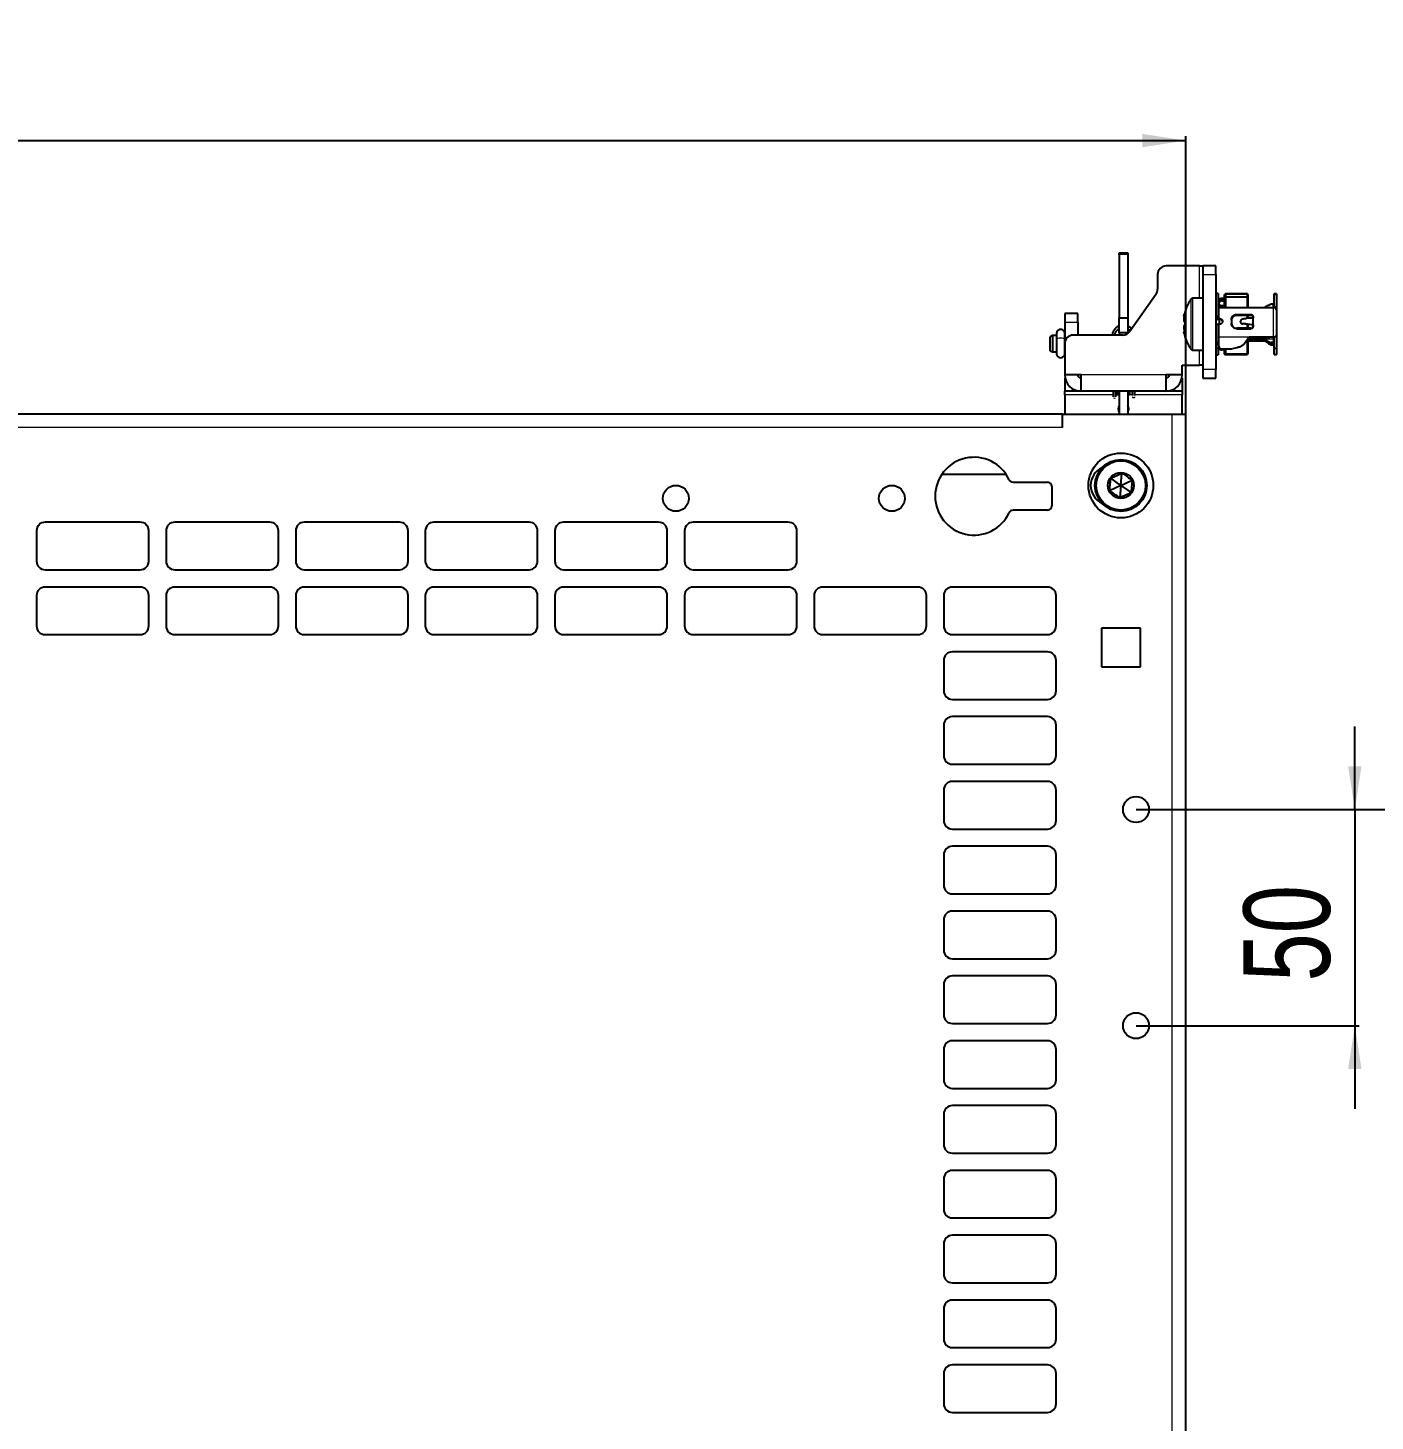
# Model space of a CAD drawing. Header units: millimetres. Extents: x -824 to 1032, y 378 to 1984.
# Drawn here: x -301 to 10.8, y 1591.1 to 1913.5 of the extents above; entities that cross this region are included whole.
import ezdxf

# ---------------------------------------------------------------- set-up
doc = ezdxf.new("R2010")
doc.units = ezdxf.units.MM
doc.layers.add('FORMAT', color=7, linetype='Continuous')
doc.styles.add('SLDTEXTSTYLE0', font='TXT', dxfattribs={"width": 0.75})
doc.dimstyles.new('SLDDIMSTYLE0', dxfattribs={"dimtxt": 20, "dimasz": 10, "dimexe": 0, "dimexo": 0.0625, "dimgap": 5, "dimtad": 2, "dimdec": 1, "dimrnd": 1e-09, "dimzin": 12, "dimdsep": 46, "dimtxsty": 'SLDTEXTSTYLE0', "dimsah": 1, "dimcen": 0.09, "dimadec": 0, "dimazin": 3, "dimtfac": 1, "dimtofl": 0, "dimtmove": 0, "dimatfit": 3, "dimfxl": 0, "dimfrac": 2, "dimtolj": 1, "dimtzin": 12, "dimarcsym": 0})
doc.dimstyles.new('SLDDIMSTYLE1', dxfattribs={"dimtxt": 20, "dimasz": 10, "dimexe": 0, "dimexo": 0.0625, "dimgap": 5, "dimtad": 2, "dimdec": 1, "dimrnd": 1e-09, "dimzin": 12, "dimdsep": 46, "dimtxsty": 'SLDTEXTSTYLE0', "dimsah": 1, "dimcen": 0.09, "dimadec": 0, "dimazin": 3, "dimtfac": 1, "dimtmove": 0, "dimatfit": 0, "dimfxl": 0, "dimfrac": 2, "dimtolj": 1, "dimtzin": 12, "dimarcsym": 0})

# ---------------------------------------------------------------- blocks, each defined once
blk = doc.blocks.new('_D_1')
at = {"layer": 'FORMAT'}
for p, q in [((-719.03, 1824.1), (-719.03, 1888.39)), ((-719.03, 1887.39), (-33.03, 1887.39)), ((-33.03, 1824.1), (-33.03, 1888.39))]:
    blk.add_line(p, q, dxfattribs=at)
for points in [[(-719.03, 1887.39), (-709.03, 1885.85), (-709.03, 1888.92)], [(-33.03, 1887.39), (-43.03, 1888.92), (-43.03, 1885.85)]]:
    blk.add_solid(points, dxfattribs=at)
at = {"layer": 'FORMAT', "insert": (-398.2, 1913.17), "char_height": 20, "attachment_point": 1, "style": 'SLDTEXTSTYLE0'}
blk.add_mtext('686', dxfattribs=at)
blk = doc.blocks.new('_D_2')
at = {"layer": 'FORMAT'}
for p, q in [((-44.52, 1732.59), (39.12, 1732.59)), ((38.12, 1732.59), (38.12, 632.59)), ((-44.52, 632.59), (39.12, 632.59))]:
    blk.add_line(p, q, dxfattribs=at)
for points in [[(38.12, 1732.59), (36.58, 1722.59), (39.66, 1722.59)], [(38.12, 632.59), (39.66, 642.59), (36.58, 642.59)]]:
    blk.add_solid(points, dxfattribs=at)
at = {"layer": 'FORMAT', "insert": (12.34, 1153.03), "char_height": 20, "attachment_point": 1, "rotation": 90, "style": 'SLDTEXTSTYLE0'}
blk.add_mtext('1100', dxfattribs=at)
blk = doc.blocks.new('_D_3')
at = {"layer": 'FORMAT'}
for p, q in [((6.12, 1732.59), (6.12, 1751.82)), ((-44.52, 1732.59), (7.12, 1732.59)), ((6.12, 1732.59), (6.12, 1682.59)), ((-44.52, 1682.59), (7.12, 1682.59)), ((6.12, 1682.59), (6.12, 1663.36))]:
    blk.add_line(p, q, dxfattribs=at)
for points in [[(6.12, 1732.59), (7.66, 1742.59), (4.58, 1742.59)], [(6.12, 1682.59), (4.58, 1672.59), (7.66, 1672.59)]]:
    blk.add_solid(points, dxfattribs=at)
at = {"layer": 'FORMAT', "insert": (-19.66, 1692.81), "char_height": 20, "attachment_point": 1, "rotation": 90, "style": 'SLDTEXTSTYLE0'}
blk.add_mtext('50', dxfattribs=at)

msp = doc.modelspace()

# ---------------------------------------------------------------- linework, layer by layer
at = {"color": 7, "linetype": 'Continuous', "lineweight": 25}
for p, q in [((-48.43, 1861.39), (-46.43, 1861.39)), ((-48.43, 1861.02), (-48.43, 1861.39)), ((-48.43, 1861.02), (-48.43, 1846.39)), ((-46.43, 1861.39), (-46.43, 1861.02)), ((-46.43, 1861.02), (-46.43, 1846.39)), ((-29.83, 1858.39), (-37.53, 1858.39)), ((-29.83, 1858.39), (-29.03, 1858.39)), ((-29.03, 1858.39), (-29.03, 1856.39)), ((-26.03, 1858.39), (-29.03, 1858.39)), ((-26.03, 1856.39), (-26.03, 1858.39)), ((-39.53, 1856.39), (-39.53, 1853.02)), ((-29.03, 1856.39), (-29.03, 1834.39)), ((-26.03, 1856.39), (-26.03, 1834.39)), ((-39.89, 1851.87), (-45.93, 1843.24)), ((-29.03, 1850.89), (-31.36, 1850.89)), ((-25.53, 1851.99), (-26.03, 1851.99)), ((-25.53, 1851.99), (-25.53, 1846.75)), ((-24.03, 1850.83), (-24.58, 1850.83)), ((-24.03, 1850.61), (-24.58, 1850.61)), ((-23.83, 1851.89), (-24.03, 1851.77)), ((-24.03, 1851.15), (-24.03, 1851.77)), ((-23.83, 1851.22), (-24.03, 1851.15)), ((-24.03, 1848.74), (-24.03, 1851.15)), ((-18.75, 1851.89), (-23.83, 1851.89)), ((-23.83, 1851.89), (-23.83, 1851.22)), ((-23.83, 1851.89), (-18.75, 1851.89)), ((-23.83, 1851.22), (-23.83, 1848.74)), ((-23.83, 1851.22), (-18.75, 1851.22)), ((-18.63, 1851.69), (-18.75, 1851.89)), ((-18.75, 1851.22), (-18.75, 1851.89)), ((-18.75, 1848.74), (-18.75, 1851.22)), ((-18.63, 1851.1), (-18.75, 1851.22)), ((-18.63, 1851.69), (-18.63, 1851.1)), ((-18.63, 1851.1), (-18.63, 1848.74)), ((-12.03, 1851.89), (-12.53, 1851.89)), ((-12.53, 1851.88), (-12.53, 1851.89)), ((-12.53, 1851.88), (-12.03, 1851.88)), ((-12.53, 1848.95), (-12.53, 1851.88)), ((-12.03, 1851.89), (-12.03, 1851.88)), ((-12.03, 1851.88), (-12.03, 1848.95)), ((-58.03, 1847.39), (-61.03, 1847.39)), ((-61.03, 1847.39), (-61.03, 1845.39)), ((-58.03, 1845.39), (-58.03, 1847.39)), ((-25.48, 1848.81), (-25.29, 1848.74)), ((-25.33, 1850.01), (-25.33, 1850.33)), ((-25.33, 1849.71), (-25.33, 1850.01)), ((-25.33, 1849.71), (-25.33, 1849.33)), ((-25.33, 1848.74), (-14.73, 1848.74)), ((-24.03, 1849.04), (-25.23, 1849.04)), ((-25.23, 1848.74), (-25.23, 1849.04)), ((-24.58, 1850.31), (-24.03, 1850.31)), ((-18.63, 1848.84), (-18.55, 1848.74)), ((-14.73, 1848.74), (-12.73, 1848.74)), ((-13.23, 1849.62), (-12.73, 1849.62)), ((-12.53, 1848.95), (-12.03, 1848.95)), ((-12.53, 1848.73), (-12.53, 1848.95)), ((-12.03, 1848.95), (-12.03, 1848.19)), ((-12.03, 1848.19), (-12.03, 1842.37)), ((-61.03, 1845.39), (-61.03, 1840.39)), ((-58.03, 1845.39), (-58.03, 1842.39)), ((-48.43, 1846.39), (-46.43, 1846.39)), ((-48.43, 1842.89), (-48.43, 1846.39)), ((-46.43, 1846.39), (-46.43, 1842.89)), ((-26.03, 1846.75), (-25.53, 1846.75)), ((-26.03, 1844.91), (-25.53, 1844.91)), ((-25.53, 1846.21), (-25.53, 1846.75)), ((-25.53, 1844.91), (-25.53, 1840.58)), ((-25.08, 1846.16), (-25.33, 1846.16)), ((-25.08, 1846.03), (-25.33, 1846.03)), ((-25.08, 1844.9), (-25.33, 1844.9)), ((-25.23, 1844.9), (-25.23, 1846.03)), ((-24.53, 1845.62), (-24.53, 1845.45)), ((-22.43, 1846.01), (-22.43, 1845.06)), ((-21.23, 1847.14), (-17.93, 1847.14)), ((-17.93, 1846.91), (-21.23, 1846.91)), ((-20.36, 1845.47), (-20.36, 1845.51)), ((-20.03, 1845.02), (-19.79, 1844.96)), ((-19.7, 1844.95), (-19.79, 1844.97)), ((-18.75, 1846.25), (-18.75, 1846.91)), ((-18.75, 1843.96), (-18.75, 1844.88)), ((-18.63, 1846.91), (-18.63, 1846.27)), ((-18.63, 1844.87), (-18.63, 1843.96)), ((-17.43, 1846.69), (-17.43, 1846.32)), ((-17.43, 1844.74), (-17.43, 1846.32)), ((-17.43, 1844.74), (-17.43, 1844.35)), ((-63.88, 1842.29), (-64.38, 1842)), ((-64.38, 1838.77), (-64.38, 1842)), ((-62.93, 1842.29), (-63.88, 1842.29)), ((-63.88, 1842.29), (-63.88, 1838.49)), ((-62.93, 1842.76), (-62.93, 1841.38)), ((-62.93, 1841.38), (-62.93, 1838.06)), ((-61.03, 1841.38), (-61.03, 1842.76)), ((-61.03, 1842.29), (-61.03, 1842.29)), ((-61.03, 1838.06), (-61.03, 1841.38)), ((-47.57, 1842.39), (-59.03, 1842.39)), ((-50, 1842.48), (-50, 1842.39)), ((-49.4, 1842.39), (-49.4, 1842.49)), ((-46.43, 1842.89), (-48.43, 1842.89)), ((-48.43, 1842.89), (-48.43, 1842.39)), ((-46.43, 1842.89), (-46.43, 1842.74)), ((-33.43, 1843.03), (-33.45, 1843.03)), ((-25.53, 1841.39), (-25.33, 1841.43)), ((-25.5, 1841.89), (-25.33, 1841.89)), ((-25.33, 1839.76), (-25.33, 1841.95)), ((-17.93, 1843.96), (-21.23, 1843.96)), ((-21.23, 1843.85), (-17.93, 1843.85)), ((-19.48, 1840.36), (-18.33, 1841.95)), ((-18.95, 1841.09), (-18.75, 1841.09)), ((-18.75, 1841.09), (-18.75, 1841.38)), ((-18.75, 1841.09), (-18.63, 1841.23)), ((-18.75, 1838.01), (-18.75, 1841.09)), ((-18.63, 1841.53), (-18.63, 1841.23)), ((-14.73, 1841.43), (-18.63, 1841.43)), ((-18.63, 1841.23), (-18.63, 1838.18)), ((-18.63, 1841.03), (-14.73, 1841.03)), ((-18.63, 1840.93), (-18.55, 1841.03)), ((-18.37, 1841.89), (-13.53, 1841.89)), ((-18.33, 1841.95), (-12.73, 1841.95)), ((-14.73, 1841.43), (-14.73, 1841.03)), ((-13.53, 1841.89), (-13.47, 1841.95)), ((-13.53, 1841.89), (-13.53, 1841.95)), ((-12.73, 1840.64), (-12.73, 1840.88)), ((-12.53, 1839.34), (-12.53, 1841.97)), ((-12.05, 1842.27), (-12.03, 1842.27)), ((-12.03, 1842.37), (-12.03, 1842.27)), ((-12.03, 1842.27), (-12.03, 1839.34)), ((-64.38, 1838.77), (-63.88, 1838.49)), ((-63.88, 1838.49), (-62.93, 1838.49)), ((-61.03, 1840.39), (-61.03, 1833.19)), ((-61.03, 1838.49), (-61.03, 1838.49)), ((-31.36, 1838.89), (-29.03, 1838.89)), ((-25.53, 1840.58), (-26.03, 1840.58)), ((-25.53, 1839.27), (-26.03, 1839.27)), ((-26.03, 1837.79), (-25.53, 1837.79)), ((-25.53, 1840.58), (-25.53, 1839.27)), ((-25.53, 1839.27), (-25.53, 1837.79)), ((-25.33, 1839.44), (-25.33, 1839.76)), ((-22.43, 1839.16), (-24.58, 1839.16)), ((-24.03, 1838.94), (-24.58, 1838.94)), ((-24.03, 1838.1), (-24.03, 1839.16)), ((-24.03, 1838.1), (-23.83, 1838.01)), ((-24.03, 1838), (-24.03, 1838.1)), ((-24.03, 1838), (-23.83, 1837.89)), ((-23.83, 1839.16), (-23.83, 1838.01)), ((-23.83, 1838.01), (-18.75, 1838.01)), ((-23.83, 1838.01), (-23.83, 1837.89)), ((-23.83, 1837.89), (-18.75, 1837.89)), ((-23.83, 1837.89), (-18.75, 1837.89)), ((-18.75, 1838.01), (-18.63, 1838.18)), ((-18.75, 1837.89), (-18.63, 1838.09)), ((-18.75, 1837.89), (-18.75, 1838.01)), ((-18.63, 1838.18), (-18.63, 1838.09)), ((-13.23, 1840.64), (-13.23, 1840.15)), ((-12.73, 1840.64), (-13.23, 1840.64)), ((-13.23, 1840.15), (-12.73, 1840.15)), ((-12.73, 1840.15), (-12.73, 1840.64)), ((-12.53, 1839.34), (-12.03, 1839.34)), ((-12.53, 1837.89), (-12.53, 1839.34)), ((-12.53, 1837.89), (-12.03, 1837.89)), ((-12.53, 1837.89), (-12.03, 1837.89)), ((-12.53, 1837.89), (-12.53, 1837.89)), ((-12.03, 1839.34), (-12.03, 1837.89)), ((-12.03, 1837.89), (-12.03, 1837.89)), ((-33.83, 1835.39), (-29.83, 1835.39)), ((-33.83, 1833.19), (-33.83, 1835.39)), ((-29.03, 1835.39), (-29.83, 1835.39)), ((-29.03, 1834.39), (-29.03, 1832.39)), ((-26.03, 1832.39), (-26.03, 1834.39)), ((-57.23, 1833.19), (-61.03, 1833.19)), ((-61.03, 1832.39), (-61.03, 1829.39)), ((-61.03, 1832.39), (-60.94, 1832.39)), ((-57.23, 1829.39), (-57.23, 1833.19)), ((-33.83, 1833.19), (-37.63, 1833.19)), ((-37.63, 1833.19), (-37.63, 1829.39)), ((-33.92, 1832.39), (-33.83, 1832.39)), ((-33.83, 1832.39), (-33.83, 1829.39)), ((-29.03, 1832.39), (-26.03, 1832.39)), ((-57.23, 1829.39), (-61.03, 1829.39)), ((-61.03, 1828.59), (-61.03, 1829.39)), ((-61.03, 1828.59), (-61.03, 1824.09)), ((-48.93, 1829.39), (-57.23, 1829.39)), ((-49.82, 1829.39), (-49.8, 1828.12)), ((-49.2, 1828.13), (-49.22, 1829.39)), ((-45.93, 1829.39), (-48.93, 1829.39)), ((-48.93, 1829.39), (-48.93, 1828.59)), ((-48.43, 1828.59), (-48.93, 1828.59)), ((-48.43, 1829.39), (-48.43, 1824.09)), ((-46.43, 1829.39), (-46.43, 1824.09)), ((-45.93, 1828.59), (-46.43, 1828.59)), ((-37.63, 1829.39), (-45.93, 1829.39)), ((-45.93, 1828.59), (-45.93, 1829.39)), ((-45.42, 1829.38), (-45.41, 1828.42)), ((-44.81, 1828.43), (-44.82, 1829.38)), ((-33.83, 1829.39), (-37.63, 1829.39)), ((-33.83, 1829.39), (-33.83, 1828.59)), ((-33.83, 1824.09), (-33.83, 1828.59)), ((-61.53, 1824.1), (-690.53, 1824.1)), ((-61.53, 1824.1), (-61.53, 1824.09)), ((-61.53, 1824.09), (-36.13, 1824.09)), ((-61.53, 1821), (-61.53, 1824.09)), ((-36.13, 1824.09), (-33.03, 1824.09)), ((-33.03, 541.09), (-33.03, 1824.09)), ((-74.55, 1810.1), (-89.51, 1810.1)), ((-48.03, 1807.59), (-50.39, 1809.24)), ((-48.03, 1807.59), (-47.78, 1810.46)), ((-48.03, 1807.59), (-45.41, 1808.81)), ((-72.98, 1808.35), (-65.03, 1808.35)), ((-64.03, 1807.35), (-64.03, 1802.85)), ((-48.03, 1807.59), (-50.65, 1806.37)), ((-48.03, 1807.59), (-48.28, 1804.71)), ((-48.03, 1807.59), (-45.66, 1805.93)), ((-275.03, 1799.09), (-297.03, 1799.09)), ((-245.03, 1799.09), (-267.03, 1799.09)), ((-215.03, 1799.09), (-237.03, 1799.09)), ((-185.03, 1799.09), (-207.03, 1799.09)), ((-155.03, 1799.09), (-177.03, 1799.09)), ((-125.03, 1799.09), (-147.03, 1799.09)), ((-65.03, 1801.85), (-72.98, 1801.85)), ((-299.03, 1797.09), (-299.03, 1790.09)), ((-273.03, 1790.09), (-273.03, 1797.09)), ((-269.03, 1797.09), (-269.03, 1790.09)), ((-243.03, 1790.09), (-243.03, 1797.09)), ((-239.03, 1797.09), (-239.03, 1790.09)), ((-213.03, 1790.09), (-213.03, 1797.09)), ((-209.03, 1797.09), (-209.03, 1790.09)), ((-183.03, 1790.09), (-183.03, 1797.09)), ((-179.03, 1797.09), (-179.03, 1790.09)), ((-153.03, 1790.09), (-153.03, 1797.09)), ((-149.03, 1797.09), (-149.03, 1790.09)), ((-123.03, 1790.09), (-123.03, 1797.09)), ((-297.03, 1788.09), (-275.03, 1788.09)), ((-267.03, 1788.09), (-245.03, 1788.09)), ((-237.03, 1788.09), (-215.03, 1788.09)), ((-207.03, 1788.09), (-185.03, 1788.09)), ((-177.03, 1788.09), (-155.03, 1788.09)), ((-147.03, 1788.09), (-125.03, 1788.09)), ((-275.03, 1784.09), (-297.03, 1784.09)), ((-245.03, 1784.09), (-267.03, 1784.09)), ((-215.03, 1784.09), (-237.03, 1784.09)), ((-185.03, 1784.09), (-207.03, 1784.09)), ((-155.03, 1784.09), (-177.03, 1784.09)), ((-125.03, 1784.09), (-147.03, 1784.09)), ((-95.03, 1784.09), (-117.03, 1784.09)), ((-65.03, 1784.09), (-87.03, 1784.09)), ((-299.03, 1782.09), (-299.03, 1775.09)), ((-273.03, 1775.09), (-273.03, 1782.09)), ((-269.03, 1782.09), (-269.03, 1775.09)), ((-243.03, 1775.09), (-243.03, 1782.09)), ((-239.03, 1782.09), (-239.03, 1775.09)), ((-213.03, 1775.09), (-213.03, 1782.09)), ((-209.03, 1782.09), (-209.03, 1775.09)), ((-183.03, 1775.09), (-183.03, 1782.09)), ((-179.03, 1782.09), (-179.03, 1775.09)), ((-153.03, 1775.09), (-153.03, 1782.09)), ((-149.03, 1782.09), (-149.03, 1775.09)), ((-123.03, 1775.09), (-123.03, 1782.09)), ((-119.03, 1782.09), (-119.03, 1775.09)), ((-93.03, 1775.09), (-93.03, 1782.09)), ((-89.03, 1782.09), (-89.03, 1775.09)), ((-63.03, 1775.09), (-63.03, 1782.09)), ((-43.53, 1774.59), (-52.53, 1774.59)), ((-52.53, 1774.59), (-52.53, 1765.59)), ((-43.53, 1765.59), (-43.53, 1774.59)), ((-297.03, 1773.09), (-275.03, 1773.09)), ((-267.03, 1773.09), (-245.03, 1773.09)), ((-237.03, 1773.09), (-215.03, 1773.09)), ((-207.03, 1773.09), (-185.03, 1773.09)), ((-177.03, 1773.09), (-155.03, 1773.09)), ((-147.03, 1773.09), (-125.03, 1773.09)), ((-117.03, 1773.09), (-95.03, 1773.09)), ((-87.03, 1773.09), (-65.03, 1773.09)), ((-89.03, 1767.09), (-89.03, 1760.09)), ((-65.03, 1769.09), (-87.03, 1769.09)), ((-63.03, 1760.09), (-63.03, 1767.09)), ((-52.53, 1765.59), (-43.53, 1765.59)), ((-87.03, 1758.09), (-65.03, 1758.09)), ((-65.03, 1754.09), (-87.03, 1754.09)), ((-89.03, 1752.09), (-89.03, 1745.09)), ((-63.03, 1745.09), (-63.03, 1752.09)), ((-87.03, 1743.09), (-65.03, 1743.09)), ((-65.03, 1739.09), (-87.03, 1739.09)), ((-89.03, 1737.09), (-89.03, 1730.09)), ((-63.03, 1730.09), (-63.03, 1737.09)), ((-87.03, 1728.09), (-65.03, 1728.09)), ((-89.03, 1722.09), (-89.03, 1715.09)), ((-65.03, 1724.09), (-87.03, 1724.09)), ((-63.03, 1715.09), (-63.03, 1722.09)), ((-87.03, 1713.09), (-65.03, 1713.09)), ((-65.03, 1709.09), (-87.03, 1709.09)), ((-89.03, 1707.09), (-89.03, 1700.09)), ((-63.03, 1700.09), (-63.03, 1707.09)), ((-87.03, 1698.09), (-65.03, 1698.09)), ((-65.03, 1694.09), (-87.03, 1694.09)), ((-89.03, 1692.09), (-89.03, 1685.09)), ((-63.03, 1685.09), (-63.03, 1692.09)), ((-87.03, 1683.09), (-65.03, 1683.09)), ((-89.03, 1677.09), (-89.03, 1670.09)), ((-65.03, 1679.09), (-87.03, 1679.09)), ((-63.03, 1670.09), (-63.03, 1677.09)), ((-87.03, 1668.09), (-65.03, 1668.09)), ((-65.03, 1664.09), (-87.03, 1664.09)), ((-89.03, 1662.09), (-89.03, 1655.09)), ((-63.03, 1655.09), (-63.03, 1662.09)), ((-87.03, 1653.09), (-65.03, 1653.09)), ((-65.03, 1649.09), (-87.03, 1649.09)), ((-89.03, 1647.09), (-89.03, 1640.09)), ((-63.03, 1640.09), (-63.03, 1647.09)), ((-87.03, 1638.09), (-65.03, 1638.09)), ((-89.03, 1632.09), (-89.03, 1625.09)), ((-65.03, 1634.09), (-87.03, 1634.09)), ((-63.03, 1625.09), (-63.03, 1632.09)), ((-87.03, 1623.09), (-65.03, 1623.09)), ((-65.03, 1619.09), (-87.03, 1619.09)), ((-89.03, 1617.09), (-89.03, 1610.09)), ((-63.03, 1610.09), (-63.03, 1617.09)), ((-87.03, 1608.09), (-65.03, 1608.09)), ((-65.03, 1604.09), (-87.03, 1604.09)), ((-89.03, 1602.09), (-89.03, 1595.09)), ((-63.03, 1595.09), (-63.03, 1602.09)), ((-87.03, 1593.09), (-65.03, 1593.09))]:
    msp.add_line(p, q, dxfattribs=at)
at = {"color": 8, "linetype": 'Continuous', "lineweight": 18}
for p, q in [((-46.43, 1861.02), (-48.43, 1861.02)), ((-29.83, 1850.89), (-29.83, 1858.39)), ((-29.03, 1856.39), (-26.03, 1856.39)), ((-31.8, 1839.11), (-31.8, 1850.66)), ((-31.36, 1838.89), (-31.36, 1850.89)), ((-24.58, 1850.83), (-24.58, 1850.61)), ((-24.58, 1850.61), (-24.58, 1850.31)), ((-25.33, 1848.74), (-25.33, 1846.16)), ((-12.73, 1841.95), (-12.73, 1848.74)), ((-61.03, 1845.39), (-58.03, 1845.39)), ((-25.33, 1844.9), (-25.33, 1841.95)), ((-25.08, 1846.03), (-25.08, 1846.16)), ((-21.23, 1847.14), (-21.23, 1846.91)), ((-17.93, 1846.91), (-17.93, 1847.14)), ((-25.33, 1841.95), (-18.33, 1841.95)), ((-21.23, 1843.96), (-21.23, 1843.85)), ((-17.93, 1843.85), (-17.93, 1843.96)), ((-12.73, 1841.43), (-14.73, 1841.43)), ((-12.73, 1841.43), (-12.73, 1841.95)), ((-29.83, 1835.39), (-29.83, 1838.89)), ((-26.03, 1834.39), (-29.03, 1834.39)), ((-37.63, 1833.19), (-57.23, 1833.19)), ((-49.81, 1828.59), (-61.03, 1828.59)), ((-48.93, 1828.59), (-49.21, 1828.59)), ((-45.41, 1828.59), (-45.93, 1828.59)), ((-33.83, 1828.59), (-44.81, 1828.59)), ((-36.13, 541.09), (-36.13, 1824.09)), ((-61.53, 1821), (-690.53, 1821))]:
    msp.add_line(p, q, dxfattribs=at)
at = {"color": 8, "linetype": 'Continuous', "lineweight": 18, "flags": 128}
for points in [[(-24.5, 1849.04), (-24.49, 1849.15), (-24.49, 1849.24), (-24.49, 1849.24), (-24.49, 1849.24)], [(-62.93, 1841.38), (-62.86, 1841.54), (-62.65, 1841.66), (-62.35, 1841.75), (-61.98, 1841.78)], [(-61.98, 1841.78), (-61.62, 1841.75), (-61.31, 1841.66), (-61.11, 1841.54), (-61.03, 1841.38)], [(-49.4, 1842.49), (-49.42, 1842.43), (-49.45, 1842.39)], [(-45.4, 1828.08), (-45.4, 1828.08), (-45.38, 1828.02), (-45.31, 1827.96), (-45.21, 1827.92), (-45.09, 1827.91), (-44.98, 1827.93), (-44.88, 1827.97), (-44.82, 1828.03), (-44.8, 1828.1)]]:
    msp.add_lwpolyline(points, dxfattribs=at)
at = {"color": 7, "linetype": 'Continuous', "lineweight": 25, "flags": 128}
for points in [[(-25.53, 1841.83), (-25.53, 1841.85), (-25.51, 1841.87), (-25.5, 1841.89), (-25.47, 1841.91), (-25.44, 1841.93), (-25.41, 1841.94), (-25.37, 1841.95), (-25.33, 1841.95)], [(-12.73, 1841.95), (-12.59, 1841.96), (-12.46, 1841.98), (-12.34, 1842.02), (-12.23, 1842.07), (-12.15, 1842.14), (-12.08, 1842.21), (-12.04, 1842.29), (-12.03, 1842.37)], [(-12.73, 1841.03), (-12.59, 1841.04), (-12.53, 1841.05)], [(-49.44, 1829.39), (-49.51, 1829.38), (-49.61, 1829.39)], [(-48.43, 1826.09), (-48.58, 1825.81), (-48.68, 1825.34)], [(-48.68, 1825.34), (-48.58, 1824.86), (-48.43, 1824.59)]]:
    msp.add_lwpolyline(points, dxfattribs=at)
at = {"color": 7, "linetype": 'Continuous', "lineweight": 25}
for centre, radius in [((-48.03, 1807.59), 7.5), ((-48.03, 1807.59), 6), ((-48.03, 1807.59), 5.7), ((-48.03, 1807.59), 3), ((-151.03, 1804.6), 3), ((-101.03, 1804.6), 3), ((-44.53, 1732.59), 3), ((-44.53, 1682.59), 3)]:
    msp.add_circle(centre, radius, dxfattribs=at)
for centre, radius, start, end in [((-37.53, 1856.39), 2, 90, 180), ((-41.53, 1853.02), 2, 325.008, 0), ((-23.63, 1844.89), 10, 144.7485, 169.0158), ((-31.36, 1850.35), 0.54, 90, 144.7485), ((-24.68, 1850.18), 0.665, 81.0438, 166.5514), ((-24.65, 1849.93), 0.687, 84.2482, 172.7634), ((-25.35, 1848.93), 0.183, 187.2366, 275.7518), ((-24.65, 1849.62), 0.687, 84.2482, 172.7634), ((-12.67, 1848.11), 0.641, 7.2366, 95.7518), ((-25.49, 1846.83), 0.821, 229.1472, 281.4476), ((-25.38, 1846.39), 0.235, 229.1472, 281.4476), ((-25.38, 1858.41), 13.51, 269.3637, 270.2121), ((-61.98, 1842.76), 0.95, 0, 180), ((-59.03, 1840.39), 2, 90, 180), ((-47.57, 1844.39), 2, 270, 325.008), ((-23.63, 1844.89), 10, 190.9122, 215.2515), ((-12.71, 1841.61), 0.183, 264.2482, 352.7634), ((-61.98, 1838.06), 0.95, 180, 0), ((-31.36, 1839.43), 0.54, 215.2515, 270), ((-24.65, 1839.85), 0.687, 187.2366, 275.7518), ((-24.68, 1839.6), 0.665, 193.4486, 278.9562), ((-22.43, 1840.1), 0.932, 269.97, 282.0278), ((-57.23, 1833.19), 3.8, 180, 270), ((-57.23, 1833.19), 0.8, 180, 270), ((-37.63, 1833.19), 3.8, 270, 0), ((-37.63, 1833.19), 0.8, 270, 0), ((-47.43, 1825.34), 1.25, 323.1301, 36.8699), ((-82.03, 1805.1), 9, 25.1507, 334.8493), ((-72.98, 1809.35), 1, 205.1507, 270), ((-50.53, 1807.59), 4.5, 114.975, 245.025), ((-65.03, 1807.35), 1, 0, 90), ((-65.03, 1802.85), 1, 270, 0), ((-297.03, 1797.09), 2, 90, 180), ((-275.03, 1797.09), 2, 0, 90), ((-267.03, 1797.09), 2, 90, 180), ((-245.03, 1797.09), 2, 0, 90), ((-237.03, 1797.09), 2, 90, 180), ((-215.03, 1797.09), 2, 0, 90), ((-207.03, 1797.09), 2, 90, 180), ((-185.03, 1797.09), 2, 0, 90), ((-177.03, 1797.09), 2, 90, 180), ((-155.03, 1797.09), 2, 0, 90), ((-147.03, 1797.09), 2, 90, 180), ((-125.03, 1797.09), 2, 0, 90), ((-72.98, 1800.85), 1, 90, 154.8493), ((-297.03, 1790.09), 2, 180, 270), ((-275.03, 1790.09), 2, 270, 0), ((-267.03, 1790.09), 2, 180, 270), ((-245.03, 1790.09), 2, 270, 0), ((-237.03, 1790.09), 2, 180, 270), ((-215.03, 1790.09), 2, 270, 0), ((-207.03, 1790.09), 2, 180, 270), ((-185.03, 1790.09), 2, 270, 0), ((-177.03, 1790.09), 2, 180, 270), ((-155.03, 1790.09), 2, 270, 0), ((-147.03, 1790.09), 2, 180, 270), ((-125.03, 1790.09), 2, 270, 0), ((-297.03, 1782.09), 2, 90, 180), ((-275.03, 1782.09), 2, 0, 90), ((-267.03, 1782.09), 2, 90, 180), ((-245.03, 1782.09), 2, 0, 90), ((-237.03, 1782.09), 2, 90, 180), ((-215.03, 1782.09), 2, 0, 90), ((-207.03, 1782.09), 2, 90, 180), ((-185.03, 1782.09), 2, 0, 90), ((-177.03, 1782.09), 2, 90, 180), ((-155.03, 1782.09), 2, 0, 90), ((-147.03, 1782.09), 2, 90, 180), ((-125.03, 1782.09), 2, 0, 90), ((-117.03, 1782.09), 2, 90, 180), ((-95.03, 1782.09), 2, 0, 90), ((-87.03, 1782.09), 2, 90, 180), ((-65.03, 1782.09), 2, 0, 90), ((-297.03, 1775.09), 2, 180, 270), ((-275.03, 1775.09), 2, 270, 0), ((-267.03, 1775.09), 2, 180, 270), ((-245.03, 1775.09), 2, 270, 0), ((-237.03, 1775.09), 2, 180, 270), ((-215.03, 1775.09), 2, 270, 0), ((-207.03, 1775.09), 2, 180, 270), ((-185.03, 1775.09), 2, 270, 0), ((-177.03, 1775.09), 2, 180, 270), ((-155.03, 1775.09), 2, 270, 0), ((-147.03, 1775.09), 2, 180, 270), ((-125.03, 1775.09), 2, 270, 0), ((-117.03, 1775.09), 2, 180, 270), ((-95.03, 1775.09), 2, 270, 0), ((-87.03, 1775.09), 2, 180, 270), ((-65.03, 1775.09), 2, 270, 0), ((-87.03, 1767.09), 2, 90, 180), ((-65.03, 1767.09), 2, 0, 90), ((-87.03, 1760.09), 2, 180, 270), ((-65.03, 1760.09), 2, 270, 0), ((-87.03, 1752.09), 2, 90, 180), ((-65.03, 1752.09), 2, 0, 90), ((-87.03, 1745.09), 2, 180, 270), ((-65.03, 1745.09), 2, 270, 0), ((-87.03, 1737.09), 2, 90, 180), ((-65.03, 1737.09), 2, 0, 90), ((-87.03, 1730.09), 2, 180, 270), ((-65.03, 1730.09), 2, 270, 0), ((-87.03, 1722.09), 2, 90, 180), ((-65.03, 1722.09), 2, 0, 90), ((-87.03, 1715.09), 2, 180, 270), ((-65.03, 1715.09), 2, 270, 0), ((-87.03, 1707.09), 2, 90, 180), ((-65.03, 1707.09), 2, 0, 90), ((-87.03, 1700.09), 2, 180, 270), ((-65.03, 1700.09), 2, 270, 0), ((-87.03, 1692.09), 2, 90, 180), ((-65.03, 1692.09), 2, 0, 90), ((-87.03, 1685.09), 2, 180, 270), ((-65.03, 1685.09), 2, 270, 0), ((-87.03, 1677.09), 2, 90, 180), ((-65.03, 1677.09), 2, 0, 90), ((-87.03, 1670.09), 2, 180, 270), ((-65.03, 1670.09), 2, 270, 0), ((-87.03, 1662.09), 2, 90, 180), ((-65.03, 1662.09), 2, 0, 90), ((-87.03, 1655.09), 2, 180, 270), ((-65.03, 1655.09), 2, 270, 0), ((-87.03, 1647.09), 2, 90, 180), ((-65.03, 1647.09), 2, 0, 90), ((-87.03, 1640.09), 2, 180, 270), ((-65.03, 1640.09), 2, 270, 0), ((-87.03, 1632.09), 2, 90, 180), ((-65.03, 1632.09), 2, 0, 90), ((-87.03, 1625.09), 2, 180, 270), ((-65.03, 1625.09), 2, 270, 0), ((-87.03, 1617.09), 2, 90, 180), ((-65.03, 1617.09), 2, 0, 90), ((-87.03, 1610.09), 2, 180, 270), ((-65.03, 1610.09), 2, 270, 0), ((-87.03, 1602.09), 2, 90, 180), ((-65.03, 1602.09), 2, 0, 90), ((-87.03, 1595.09), 2, 180, 270), ((-65.03, 1595.09), 2, 270, 0)]:
    msp.add_arc(centre, radius, start, end, dxfattribs=at)
at = {"color": 8, "linetype": 'Continuous', "lineweight": 18}
for centre, radius, start, end in [((-49.87, 1842.49), 0.131, 182.8019, 231.2595), ((-49.5, 1828.17), 0.404, 231.9427, 309.5849)]:
    msp.add_arc(centre, radius, start, end, dxfattribs=at)
at = {"color": 7, "linetype": 'Continuous', "lineweight": 25}
for points, knots in [([(-33.45, 1846.75), (-33.45, 1846.75), (-33.46, 1846.73), (-33.43, 1846.87), (-33.36, 1847.13), (-33.27, 1847.35), (-33.24, 1847.42), (-33.23, 1847.43), (-33.23, 1847.43), (-33.23, 1847.42), (-33.23, 1847.39), (-33.25, 1847.3), (-33.33, 1846.96), (-33.42, 1846.51), (-33.46, 1846.01), (-33.44, 1845.63), (-33.37, 1845.46), (-33.3, 1845.32), (-33.27, 1845.27), (-33.25, 1845.23), (-33.24, 1845.19), (-33.23, 1845.15), (-33.23, 1845.14), (-33.23, 1845.13)], [0, 0, 0, 0, 0.0109497, 0.0842612, 0.251384, 0.3011427, 0.3261105, 0.3361743, 0.3416484, 0.3471682, 0.3533997, 0.3645837, 0.4072669, 0.5757931, 0.6554145, 0.7360535, 0.8925497, 0.9311834, 0.9557493, 0.9719178, 0.9881794, 0.9946707, 1, 1, 1, 1]), ([(-25.53, 1849.7), (-25.53, 1849.68), (-25.53, 1849.64), (-25.51, 1849.58), (-25.47, 1849.53), (-25.4, 1849.52), (-25.35, 1849.52), (-25.33, 1849.52)], [0, 0, 0, 0, 0.195353, 0.37764, 0.539051, 0.782239, 1, 1, 1, 1]), ([(-25.53, 1849.5), (-25.53, 1849.48), (-25.53, 1849.45), (-25.51, 1849.4), (-25.47, 1849.34), (-25.4, 1849.33), (-25.23, 1849.32), (-24.92, 1849.28), (-24.65, 1849.25), (-24.49, 1849.24)], [0, 0, 0, 0, 0.052051, 0.100621, 0.143629, 0.208426, 0.277664, 0.558659, 1, 1, 1, 1]), ([(-24.49, 1849.24), (-24.46, 1849.23), (-24.42, 1849.23), (-24.36, 1849.2), (-24.33, 1849.17), (-24.33, 1849.16), (-24.33, 1849.15)], [0, 0, 0, 0, 0.266331, 0.548449, 0.829136, 1, 1, 1, 1]), ([(-24.33, 1849.15), (-24.33, 1849.12), (-24.33, 1849.08), (-24.33, 1849.04), (-24.33, 1849.04)], [0, 0, 0, 0, 0.786734, 1, 1, 1, 1]), ([(-14.73, 1848.74), (-14.45, 1848.96), (-13.95, 1849.34), (-13.45, 1849.54), (-13.23, 1849.62)], [0, 0, 0, 0, 0.559911, 1, 1, 1, 1]), ([(-12.73, 1848.74), (-12.73, 1848.96), (-12.73, 1849.34), (-12.73, 1849.54), (-12.73, 1849.62)], [0, 0, 0, 0, 0.559866, 1, 1, 1, 1]), ([(-48.43, 1844.44), (-48.46, 1844.44), (-48.77, 1844.37), (-49.29, 1844.01), (-49.81, 1843.41), (-49.99, 1842.85), (-50, 1842.55), (-50, 1842.48)], [0, 0, 0, 0, 0.0272578, 0.3323666, 0.638027, 0.91803, 1, 1, 1, 1]), ([(-45.52, 1843.82), (-45.66, 1843.97), (-45.91, 1844.24), (-46.27, 1844.36), (-46.43, 1844.41)], [0, 0, 0, 0, 0.568541, 1, 1, 1, 1]), ([(-33.23, 1845.13), (-33.23, 1845.12), (-33.23, 1845.1), (-33.24, 1845.05), (-33.28, 1844.91), (-33.36, 1844.73), (-33.43, 1844.47), (-33.46, 1844.14), (-33.44, 1843.66), (-33.36, 1843.21), (-33.28, 1842.85), (-33.25, 1842.71), (-33.23, 1842.64), (-33.23, 1842.6), (-33.23, 1842.59), (-33.23, 1842.58), (-33.24, 1842.58), (-33.3, 1842.66), (-33.39, 1842.87), (-33.46, 1843.06), (-33.45, 1843.01), (-33.45, 1842.99)], [0, 0, 0, 0, 0.00546, 0.013139, 0.034416, 0.129524, 0.242679, 0.314342, 0.38659, 0.544101, 0.595865, 0.621803, 0.634844, 0.640474, 0.646162, 0.651047, 0.659654, 0.686306, 0.810748, 0.936288, 1, 1, 1, 1]), ([(-25.08, 1846.16), (-25.02, 1846.15), (-24.89, 1846.14), (-24.73, 1846.05), (-24.61, 1845.91), (-24.54, 1845.76), (-24.53, 1845.66), (-24.53, 1845.62)], [0, 0, 0, 0, 0.2143929, 0.4287887, 0.6430611, 0.8568545, 1, 1, 1, 1]), ([(-24.53, 1845.49), (-24.54, 1845.55), (-24.55, 1845.67), (-24.64, 1845.83), (-24.78, 1845.95), (-24.94, 1846.02), (-25.04, 1846.02), (-25.08, 1846.03)], [0, 0, 0, 0, 0.214211, 0.428471, 0.641842, 0.855602, 1, 1, 1, 1]), ([(-24.53, 1845.45), (-24.54, 1845.39), (-24.55, 1845.27), (-24.64, 1845.1), (-24.78, 1844.98), (-24.94, 1844.91), (-25.04, 1844.91), (-25.08, 1844.9)], [0, 0, 0, 0, 0.214305, 0.42865, 0.642279, 0.856223, 1, 1, 1, 1]), ([(-22.43, 1846.01), (-22.42, 1846.14), (-22.39, 1846.4), (-22.19, 1846.74), (-21.9, 1846.99), (-21.56, 1847.12), (-21.33, 1847.14), (-21.23, 1847.14)], [0, 0, 0, 0, 0.2128333, 0.4258501, 0.6355415, 0.8465873, 1, 1, 1, 1]), ([(-21.23, 1846.91), (-21.36, 1846.9), (-21.63, 1846.87), (-21.99, 1846.69), (-22.26, 1846.41), (-22.41, 1846.09), (-22.42, 1845.86), (-22.43, 1845.77)], [0, 0, 0, 0, 0.212875, 0.425767, 0.637937, 0.847353, 1, 1, 1, 1]), ([(-22.43, 1845.17), (-22.42, 1845.03), (-22.39, 1844.76), (-22.19, 1844.41), (-21.9, 1844.13), (-21.56, 1843.98), (-21.33, 1843.97), (-21.23, 1843.96)], [0, 0, 0, 0, 0.212376, 0.424979, 0.633479, 0.843609, 1, 1, 1, 1]), ([(-21.23, 1843.85), (-21.36, 1843.87), (-21.63, 1843.89), (-21.99, 1844.1), (-22.26, 1844.4), (-22.41, 1844.74), (-22.42, 1844.96), (-22.43, 1845.06)], [0, 0, 0, 0, 0.213238, 0.42649, 0.63916, 0.849598, 1, 1, 1, 1]), ([(-19.95, 1846.04), (-20, 1846.03), (-20.1, 1846), (-20.22, 1845.89), (-20.31, 1845.75), (-20.35, 1845.62), (-20.36, 1845.54), (-20.36, 1845.51)], [0, 0, 0, 0, 0.225867, 0.451734, 0.677598, 0.903479, 1, 1, 1, 1]), ([(-20.36, 1845.47), (-20.35, 1845.42), (-20.34, 1845.31), (-20.27, 1845.17), (-20.16, 1845.06), (-20.04, 1845.02), (-19.97, 1845.01), (-19.95, 1845.01)], [0, 0, 0, 0, 0.225883, 0.451767, 0.67765, 0.903524, 1, 1, 1, 1]), ([(-17.43, 1846.32), (-17.93, 1846.31), (-18.6, 1846.28), (-19.49, 1846.13), (-19.8, 1846.07), (-19.95, 1846.04)], [0, 0, 0, 0, 0.587693, 0.790818, 1, 1, 1, 1]), ([(-17.43, 1844.74), (-17.93, 1844.78), (-18.6, 1844.85), (-19.49, 1845), (-19.8, 1845.01), (-19.95, 1845.01)], [0, 0, 0, 0, 0.587693, 0.790818, 1, 1, 1, 1]), ([(-18.74, 1844.89), (-18.74, 1844.89), (-18.9, 1844.9), (-19.27, 1844.96), (-19.56, 1844.96), (-19.7, 1844.95)], [0, 0, 0, 0, 0.004542, 0.4967, 1, 1, 1, 1]), ([(-17.93, 1847.14), (-17.87, 1847.14), (-17.76, 1847.13), (-17.61, 1847.05), (-17.5, 1846.94), (-17.44, 1846.81), (-17.43, 1846.72), (-17.43, 1846.69)], [0, 0, 0, 0, 0.214445, 0.428893, 0.643239, 0.857188, 1, 1, 1, 1]), ([(-17.43, 1846.45), (-17.44, 1846.5), (-17.45, 1846.61), (-17.53, 1846.75), (-17.66, 1846.85), (-17.8, 1846.9), (-17.89, 1846.91), (-17.93, 1846.91)], [0, 0, 0, 0, 0.2142948, 0.4286301, 0.6422302, 0.856153, 1, 1, 1, 1]), ([(-17.93, 1843.96), (-17.87, 1843.97), (-17.76, 1843.98), (-17.61, 1844.06), (-17.5, 1844.19), (-17.44, 1844.32), (-17.43, 1844.42), (-17.43, 1844.45)], [0, 0, 0, 0, 0.214385, 0.428772, 0.643033, 0.856802, 1, 1, 1, 1]), ([(-17.43, 1844.35), (-17.44, 1844.29), (-17.45, 1844.18), (-17.53, 1844.03), (-17.66, 1843.92), (-17.8, 1843.86), (-17.89, 1843.86), (-17.93, 1843.85)], [0, 0, 0, 0, 0.214373, 0.428779, 0.642592, 0.856666, 1, 1, 1, 1]), ([(-49.4, 1842.49), (-49.39, 1842.58), (-49.38, 1842.86), (-49.14, 1843.29), (-48.78, 1843.65), (-48.5, 1843.76), (-48.43, 1843.78)], [0, 0, 0, 0, 0.181412, 0.557801, 0.886774, 1, 1, 1, 1]), ([(-46.43, 1843.76), (-46.3, 1843.7), (-46.06, 1843.59), (-45.94, 1843.4), (-45.88, 1843.31)], [0, 0, 0, 0, 0.543333, 1, 1, 1, 1]), ([(-25.53, 1840.77), (-25.53, 1840.79), (-25.53, 1840.83), (-25.51, 1840.88), (-25.47, 1840.92), (-25.4, 1840.93), (-25.35, 1840.93), (-25.33, 1840.93)], [0, 0, 0, 0, 0.195302, 0.377541, 0.538909, 0.761383, 1, 1, 1, 1]), ([(-14.73, 1841.43), (-14.45, 1841.23), (-13.95, 1840.88), (-13.45, 1840.71), (-13.23, 1840.64)], [0, 0, 0, 0, 0.559868, 1, 1, 1, 1]), ([(-14.73, 1841.03), (-14.45, 1840.81), (-13.95, 1840.44), (-13.45, 1840.24), (-13.23, 1840.15)], [0, 0, 0, 0, 0.559911, 1, 1, 1, 1]), ([(-12.73, 1841.43), (-12.73, 1841.23), (-12.73, 1840.88), (-12.73, 1840.71), (-12.73, 1840.64)], [0, 0, 0, 0, 0.5597848, 1, 1, 1, 1]), ([(-25.53, 1840.27), (-25.53, 1840.29), (-25.53, 1840.32), (-25.51, 1840.38), (-25.47, 1840.43), (-25.4, 1840.44), (-25.35, 1840.44), (-25.33, 1840.45)], [0, 0, 0, 0, 0.195353, 0.37764, 0.539051, 0.782239, 1, 1, 1, 1]), ([(-25.53, 1840.07), (-25.53, 1840.09), (-25.53, 1840.13), (-25.51, 1840.19), (-25.47, 1840.24), (-25.4, 1840.25), (-25.35, 1840.25), (-25.33, 1840.26)], [0, 0, 0, 0, 0.195353, 0.37764, 0.539051, 0.782239, 1, 1, 1, 1]), ([(-19.48, 1840.36), (-19.65, 1840.19), (-20, 1839.83), (-20.99, 1839.46), (-21.75, 1839.29), (-22.23, 1839.18)], [0, 0, 0, 0, 0.2540266, 0.5265912, 1, 1, 1, 1]), ([(-50.65, 1806.37), (-50.62, 1806.69), (-50.55, 1807.48), (-50.46, 1808.48), (-50.41, 1809.09), (-50.39, 1809.24)], [0, 0, 0, 0, 0.3417579, 0.8404846, 1, 1, 1, 1]), ([(-50.39, 1809.24), (-49.93, 1809.46), (-49.05, 1809.87), (-48.18, 1810.27), (-47.78, 1810.46)], [0, 0, 0, 0, 0.534686, 1, 1, 1, 1]), ([(-47.78, 1810.46), (-47.36, 1810.17), (-46.57, 1809.61), (-45.78, 1809.06), (-45.41, 1808.81)], [0, 0, 0, 0, 0.5346859, 1, 1, 1, 1]), ([(-45.41, 1808.81), (-45.43, 1808.66), (-45.48, 1808.04), (-45.57, 1807.05), (-45.64, 1806.25), (-45.66, 1805.93)], [0, 0, 0, 0, 0.159515, 0.658242, 1, 1, 1, 1]), ([(-48.28, 1804.71), (-48.7, 1805.01), (-49.49, 1805.56), (-50.28, 1806.11), (-50.65, 1806.37)], [0, 0, 0, 0, 0.534686, 1, 1, 1, 1]), ([(-45.66, 1805.93), (-46.13, 1805.71), (-47.01, 1805.3), (-47.88, 1804.9), (-48.28, 1804.71)], [0, 0, 0, 0, 0.534686, 1, 1, 1, 1])]:
    msp.add_open_spline(points, degree=3, knots=knots, dxfattribs=at)
at = {"color": 8, "linetype": 'Continuous', "lineweight": 18}
msp.add_open_spline([(-19.95, 1845.01), (-19.91, 1845), (-19.84, 1844.99), (-19.76, 1844.97), (-19.72, 1844.96), (-19.7, 1844.95)], degree=3, knots=[0, 0, 0, 0, 0.502362, 0.815418, 1, 1, 1, 1], dxfattribs=at)

# ---------------------------------------------------------------- dimensions: what is measured, and where the dimension line sits
at = {"layer": 'FORMAT'}
for base, p1, p2, angle, dimstyle, picture, middle in [((-33.03, 1887.39), (-719.03, 1824.09), (-33.03, 1824.09), 0, 'SLDDIMSTYLE0', '_D_1', (-376.03, 1887.39)), ((6.12, 1682.59), (-44.53, 1732.59), (-44.53, 1682.59), 90, 'SLDDIMSTYLE1', '_D_3', (6.12, 1707.59)), ((38.12, 632.59), (-44.53, 1732.59), (-44.53, 632.59), 90, 'SLDDIMSTYLE0', '_D_2', (38.12, 1182.59))]:
    dim = msp.add_linear_dim(base=base, p1=p1, p2=p2, angle=angle, dimstyle=dimstyle, dxfattribs=at)
    dim.commit()
    dim.dimension.update_dxf_attribs({"geometry": picture, "text_midpoint": middle, "dimtype": 160})

doc.saveas('drawing.dxf')
